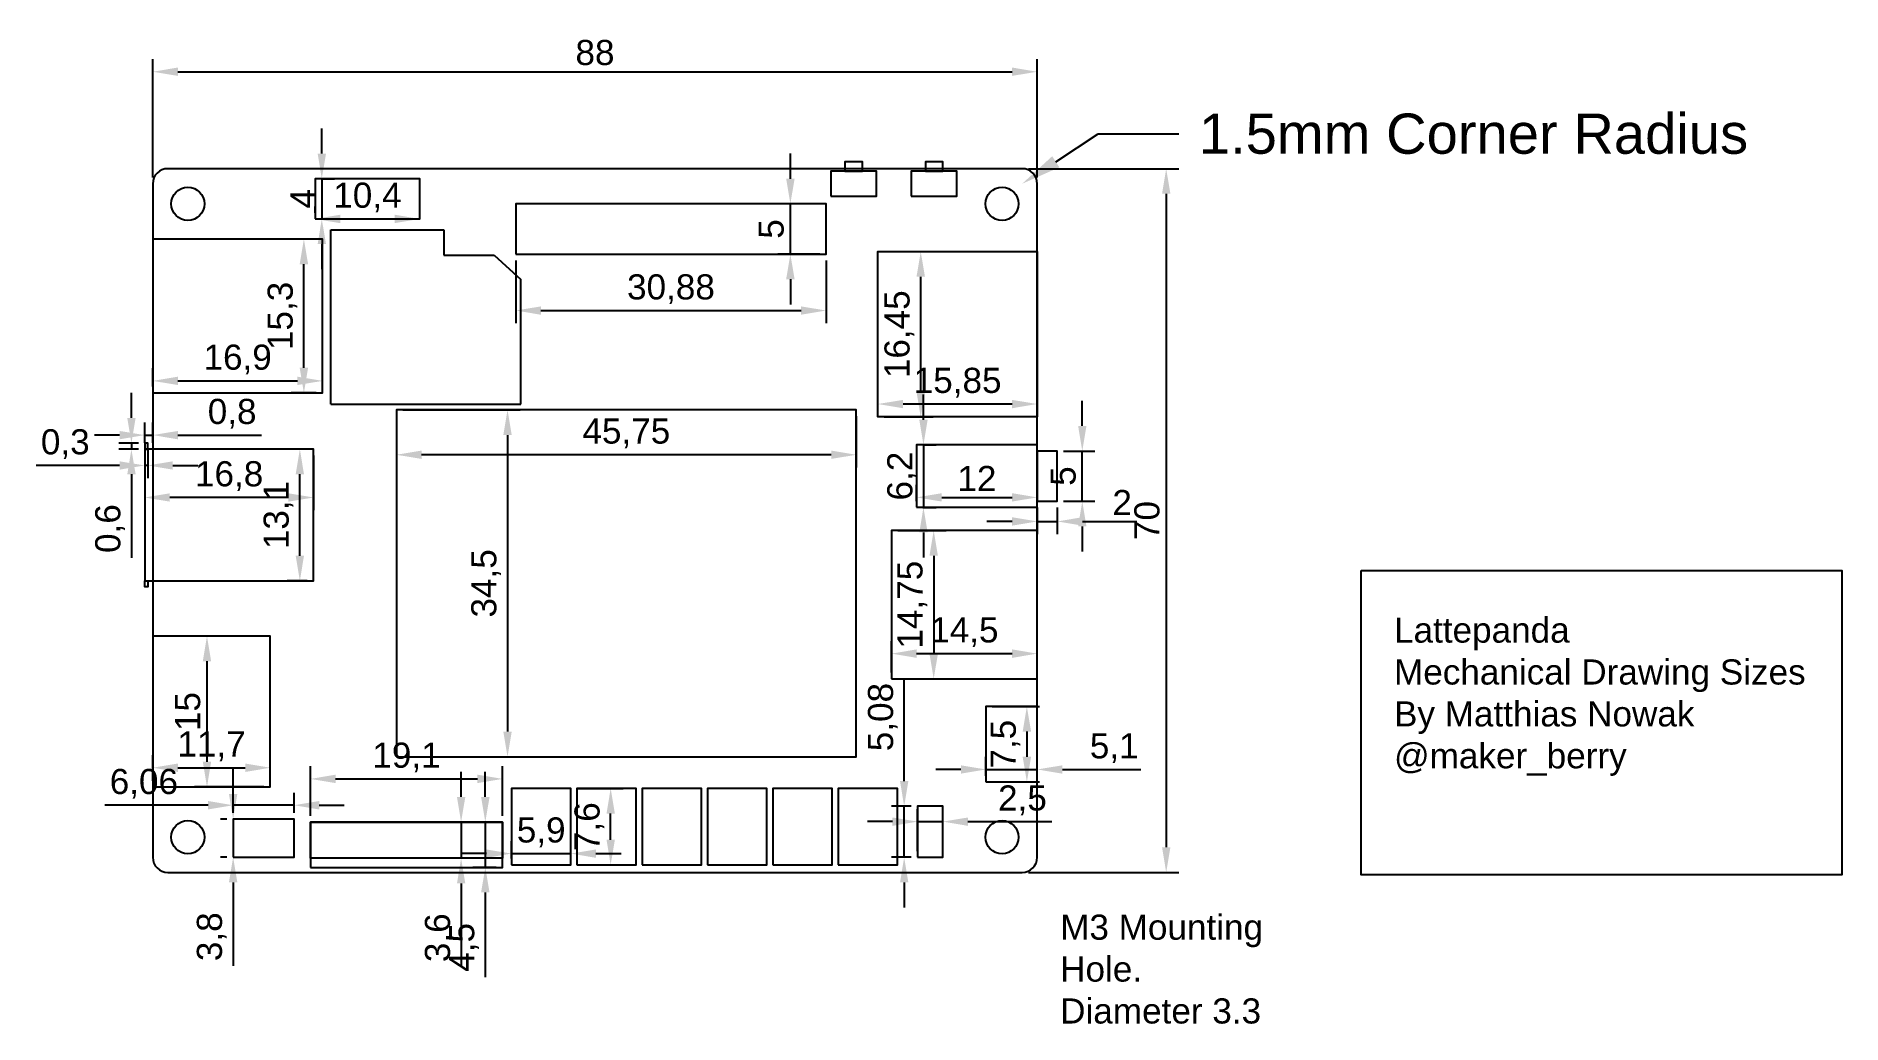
# Model space of a CAD drawing. Header units: millimetres. Extents: x -12 to 168, y -15 to 83.
import ezdxf
from ezdxf import colors
from ezdxf.entities.mleader import LeaderData, LeaderLine
from ezdxf.math import Vec2, Vec3

# ---------------------------------------------------------------- set-up
doc = ezdxf.new("R2010")
doc.units = ezdxf.units.MM
doc.styles.get("Standard").update_dxf_attribs({"font": 'arial.ttf'})
doc.dimstyles.new('ISO-25', dxfattribs={"dimtxt": 2.5, "dimasz": 2.5, "dimexe": 1.25, "dimexo": 0.625, "dimtad": 1, "dimtxsty": 'Standard', "dimcen": 2.5, "dimadec": 0, "dimazin": 0, "dimtfac": 1, "dimtmove": 0, "dimatfit": 3, "dimfxl": 1, "dimarcsym": 0})

# ---------------------------------------------------------------- blocks, each defined once
blk = doc.blocks.new('*D1')
at = {"color": 0, "lineweight": -2, "transparency": 16777216}
for p, q in [((87.12, 70), (102.08, 70)), ((100.83, 67.5), (100.83, 2.5)), ((87.12, 0), (102.08, 0))]:
    blk.add_line(p, q, dxfattribs=at)
at = {"color": 0, "transparency": 16777216}
for points in [[(100.42, 67.5), (101.25, 67.5), (100.83, 70)], [(100.42, 2.5), (101.25, 2.5), (100.83, 0)]]:
    blk.add_solid(points, dxfattribs=at)
at = {"layer": 'Defpoints', "color": 0, "transparency": 16777216}
for p in [(86.5, 70), (86.5, 0), (100.83, 0)]:
    blk.add_point(p, dxfattribs=at)
at = {"color": 0, "transparency": 16777216, "insert": (98.93, 35), "char_height": 2.5, "attachment_point": 5, "rotation": 90}
blk.add_mtext('70', dxfattribs=at)
blk = doc.blocks.new('*D2')
at = {"color": 0, "lineweight": -2, "transparency": 16777216}
for p, q in [((0, 69.12), (0, 80.89)), ((88, 69.12), (88, 80.89)), ((2.5, 79.64), (85.5, 79.64))]:
    blk.add_line(p, q, dxfattribs=at)
at = {"color": 0, "transparency": 16777216}
for points in [[(2.5, 80.06), (2.5, 79.23), (0, 79.64)], [(85.5, 80.06), (85.5, 79.23), (88, 79.64)]]:
    blk.add_solid(points, dxfattribs=at)
at = {"layer": 'Defpoints', "color": 0, "transparency": 16777216}
for p in [(88, 79.64), (0, 68.5), (88, 68.5)]:
    blk.add_point(p, dxfattribs=at)
at = {"color": 0, "transparency": 16777216, "insert": (44, 81.54), "char_height": 2.5, "attachment_point": 5}
blk.add_mtext('88', dxfattribs=at)
blk = doc.blocks.new('*D3')
at = {"color": 0, "lineweight": -2, "transparency": 16777216}
for p, q in [((15.38, 42.1), (13.39, 42.1)), ((14.64, 31.5), (14.64, 39.6)), ((15.38, 29), (13.39, 29))]:
    blk.add_line(p, q, dxfattribs=at)
at = {"color": 0, "transparency": 16777216}
for points in [[(14.22, 39.6), (15.05, 39.6), (14.64, 42.1)], [(14.22, 31.5), (15.05, 31.5), (14.64, 29)]]:
    blk.add_solid(points, dxfattribs=at)
at = {"layer": 'Defpoints', "color": 0, "transparency": 16777216}
for p in [(14.64, 42.1), (16, 42.1), (16, 29)]:
    blk.add_point(p, dxfattribs=at)
at = {"color": 0, "transparency": 16777216, "insert": (12.51, 35.55), "char_height": 2.5, "attachment_point": 5, "rotation": 90}
blk.add_mtext('13,1', dxfattribs=at)
blk = doc.blocks.new('*D4')
at = {"color": 0, "lineweight": -2, "transparency": 16777216}
for p, q in [((-0.8, 41.48), (-0.8, 36.04)), ((16, 41.48), (16, 36.04)), ((13.5, 37.29), (1.7, 37.29))]:
    blk.add_line(p, q, dxfattribs=at)
at = {"color": 0, "transparency": 16777216}
for points in [[(1.7, 37.71), (1.7, 36.88), (-0.8, 37.29)], [(13.5, 37.71), (13.5, 36.88), (16, 37.29)]]:
    blk.add_solid(points, dxfattribs=at)
at = {"layer": 'Defpoints', "color": 0, "transparency": 16777216}
for p in [(-0.8, 42.1), (16, 42.1), (-0.8, 37.29)]:
    blk.add_point(p, dxfattribs=at)
at = {"color": 0, "transparency": 16777216, "insert": (7.6, 39.42), "char_height": 2.5, "attachment_point": 5}
blk.add_mtext('16,8', dxfattribs=at)
blk = doc.blocks.new('*D5')
at = {"color": 0, "lineweight": -2, "transparency": 16777216}
for p, q in [((0, 9.12), (0, 11.66)), ((11.7, 9.12), (11.7, 11.66)), ((2.5, 10.41), (9.2, 10.41))]:
    blk.add_line(p, q, dxfattribs=at)
at = {"color": 0, "transparency": 16777216}
for points in [[(2.5, 10.83), (2.5, 9.99), (0, 10.41)], [(9.2, 10.83), (9.2, 9.99), (11.7, 10.41)]]:
    blk.add_solid(points, dxfattribs=at)
at = {"layer": 'Defpoints', "color": 0, "transparency": 16777216}
for p in [(11.7, 10.41), (0, 8.5), (11.7, 8.5)]:
    blk.add_point(p, dxfattribs=at)
at = {"color": 0, "transparency": 16777216, "insert": (5.85, 12.54), "char_height": 2.5, "attachment_point": 5}
blk.add_mtext('11,7', dxfattribs=at)
blk = doc.blocks.new('*D6')
at = {"color": 0, "lineweight": -2, "transparency": 16777216}
for p, q in [((11.07, 23.5), (4.15, 23.5)), ((5.4, 11), (5.4, 21)), ((11.07, 8.5), (4.15, 8.5))]:
    blk.add_line(p, q, dxfattribs=at)
at = {"color": 0, "transparency": 16777216}
for points in [[(4.98, 21), (5.81, 21), (5.4, 23.5)], [(4.98, 11), (5.81, 11), (5.4, 8.5)]]:
    blk.add_solid(points, dxfattribs=at)
at = {"layer": 'Defpoints', "color": 0, "transparency": 16777216}
for p in [(5.4, 23.5), (11.7, 23.5), (11.7, 8.5)]:
    blk.add_point(p, dxfattribs=at)
at = {"color": 0, "transparency": 16777216, "insert": (3.49, 16), "char_height": 2.5, "attachment_point": 5, "rotation": 90}
blk.add_mtext('15', dxfattribs=at)
blk = doc.blocks.new('*D7')
at = {"color": 0, "lineweight": -2, "transparency": 16777216}
for p, q in [((74.12, 34), (78.95, 34)), ((77.7, 31.5), (77.7, 21.75)), ((74.12, 19.25), (78.95, 19.25))]:
    blk.add_line(p, q, dxfattribs=at)
at = {"color": 0, "transparency": 16777216}
for points in [[(77.28, 31.5), (78.12, 31.5), (77.7, 34)], [(77.28, 21.75), (78.12, 21.75), (77.7, 19.25)]]:
    blk.add_solid(points, dxfattribs=at)
at = {"layer": 'Defpoints', "color": 0, "transparency": 16777216}
for p in [(73.5, 34), (73.5, 19.25), (77.7, 19.25)]:
    blk.add_point(p, dxfattribs=at)
at = {"color": 0, "transparency": 16777216, "insert": (75.57, 26.63), "char_height": 2.5, "attachment_point": 5, "rotation": 90}
blk.add_mtext('14,75', dxfattribs=at)
blk = doc.blocks.new('*D8')
at = {"color": 0, "lineweight": -2, "transparency": 16777216}
for p, q in [((73.5, 19.88), (73.5, 23.01)), ((76, 21.76), (85.5, 21.76)), ((88, 19.88), (88, 23.01))]:
    blk.add_line(p, q, dxfattribs=at)
at = {"color": 0, "transparency": 16777216}
for points in [[(76, 22.18), (76, 21.34), (73.5, 21.76)], [(85.5, 22.18), (85.5, 21.34), (88, 21.76)]]:
    blk.add_solid(points, dxfattribs=at)
at = {"layer": 'Defpoints', "color": 0, "transparency": 16777216}
for p in [(88, 21.76), (73.5, 19.25), (88, 19.25)]:
    blk.add_point(p, dxfattribs=at)
at = {"color": 0, "transparency": 16777216, "insert": (80.75, 23.89), "char_height": 2.5, "attachment_point": 5}
blk.add_mtext('14,5', dxfattribs=at)
blk = doc.blocks.new('*D9')
at = {"color": 0, "lineweight": -2, "transparency": 16777216}
for p, q in [((76, 36.94), (76, 38.55)), ((88, 36.94), (88, 38.55)), ((78.5, 37.3), (85.5, 37.3))]:
    blk.add_line(p, q, dxfattribs=at)
at = {"color": 0, "transparency": 16777216}
for points in [[(78.5, 37.72), (78.5, 36.89), (76, 37.3)], [(85.5, 37.72), (85.5, 36.89), (88, 37.3)]]:
    blk.add_solid(points, dxfattribs=at)
at = {"layer": 'Defpoints', "color": 0, "transparency": 16777216}
for p in [(76, 36.31), (88, 37.3), (88, 36.31)]:
    blk.add_point(p, dxfattribs=at)
at = {"color": 0, "transparency": 16777216, "insert": (82, 39.18), "char_height": 2.5, "attachment_point": 5}
blk.add_mtext('12', dxfattribs=at)
blk = doc.blocks.new('*D10')
at = {"color": 0, "lineweight": -2, "transparency": 16777216}
for p, q in [((76.68, 45.02), (76.68, 47.52)), ((76.62, 42.52), (77.93, 42.52)), ((76.68, 42.52), (76.68, 36.31)), ((76.62, 36.31), (77.93, 36.31)), ((76.68, 33.81), (76.68, 31.31))]:
    blk.add_line(p, q, dxfattribs=at)
at = {"color": 0, "transparency": 16777216}
for points in [[(76.27, 45.02), (77.1, 45.02), (76.68, 42.52)], [(76.27, 33.81), (77.1, 33.81), (76.68, 36.31)]]:
    blk.add_solid(points, dxfattribs=at)
at = {"layer": 'Defpoints', "color": 0, "transparency": 16777216}
for p in [(76, 42.52), (76, 36.31), (76.68, 36.31)]:
    blk.add_point(p, dxfattribs=at)
at = {"color": 0, "transparency": 16777216, "insert": (74.56, 39.42), "char_height": 2.5, "attachment_point": 5, "rotation": 90}
blk.add_mtext('6,2', dxfattribs=at)
blk = doc.blocks.new('*D11')
at = {"color": 0, "lineweight": -2, "transparency": 16777216}
for p, q in [((72.15, 45.92), (72.15, 47.84)), ((88, 45.92), (88, 47.84)), ((85.5, 46.59), (74.65, 46.59))]:
    blk.add_line(p, q, dxfattribs=at)
at = {"color": 0, "transparency": 16777216}
for points in [[(74.65, 47), (74.65, 46.17), (72.15, 46.59)], [(85.5, 47), (85.5, 46.17), (88, 46.59)]]:
    blk.add_solid(points, dxfattribs=at)
at = {"layer": 'Defpoints', "color": 0, "transparency": 16777216}
for p in [(72.15, 46.59), (72.15, 45.3), (88, 45.3)]:
    blk.add_point(p, dxfattribs=at)
at = {"color": 0, "transparency": 16777216, "insert": (80.08, 48.71), "char_height": 2.5, "attachment_point": 5}
blk.add_mtext('15,85', dxfattribs=at)
blk = doc.blocks.new('*D12')
at = {"color": 0, "lineweight": -2, "transparency": 16777216}
for p, q in [((72.78, 61.75), (77.66, 61.75)), ((76.41, 47.8), (76.41, 59.25)), ((72.78, 45.3), (77.66, 45.3))]:
    blk.add_line(p, q, dxfattribs=at)
at = {"color": 0, "transparency": 16777216}
for points in [[(75.99, 59.25), (76.83, 59.25), (76.41, 61.75)], [(75.99, 47.8), (76.83, 47.8), (76.41, 45.3)]]:
    blk.add_solid(points, dxfattribs=at)
at = {"layer": 'Defpoints', "color": 0, "transparency": 16777216}
for p in [(72.15, 61.75), (76.41, 61.75), (72.15, 45.3)]:
    blk.add_point(p, dxfattribs=at)
at = {"color": 0, "transparency": 16777216, "insert": (74.28, 53.53), "char_height": 2.5, "attachment_point": 5, "rotation": 90}
blk.add_mtext('16,45', dxfattribs=at)
blk = doc.blocks.new('*D13')
at = {"color": 0, "lineweight": -2, "transparency": 16777216}
for p, q in [((24.88, 46), (36.55, 46)), ((35.3, 43.5), (35.3, 14)), ((24.88, 11.5), (36.55, 11.5))]:
    blk.add_line(p, q, dxfattribs=at)
at = {"color": 0, "transparency": 16777216}
for points in [[(34.88, 43.5), (35.72, 43.5), (35.3, 46)], [(34.88, 14), (35.72, 14), (35.3, 11.5)]]:
    blk.add_solid(points, dxfattribs=at)
at = {"layer": 'Defpoints', "color": 0, "transparency": 16777216}
for p in [(24.25, 46), (24.25, 11.5), (35.3, 11.5)]:
    blk.add_point(p, dxfattribs=at)
at = {"color": 0, "transparency": 16777216, "insert": (33.17, 28.75), "char_height": 2.5, "attachment_point": 5, "rotation": 90}
blk.add_mtext('34,5', dxfattribs=at)
blk = doc.blocks.new('*D14')
at = {"color": 0, "lineweight": -2, "transparency": 16777216}
for p, q in [((24.25, 45.38), (24.25, 40.29)), ((70, 45.38), (70, 40.29)), ((67.5, 41.54), (26.75, 41.54))]:
    blk.add_line(p, q, dxfattribs=at)
at = {"color": 0, "transparency": 16777216}
for points in [[(26.75, 41.96), (26.75, 41.13), (24.25, 41.54)], [(67.5, 41.96), (67.5, 41.13), (70, 41.54)]]:
    blk.add_solid(points, dxfattribs=at)
at = {"layer": 'Defpoints', "color": 0, "transparency": 16777216}
for p in [(24.25, 46), (70, 46), (24.25, 41.54)]:
    blk.add_point(p, dxfattribs=at)
at = {"color": 0, "transparency": 16777216, "insert": (47.12, 43.67), "char_height": 2.5, "attachment_point": 5}
blk.add_mtext('45,75', dxfattribs=at)
blk = doc.blocks.new('*D15')
at = {"color": 0, "lineweight": -2, "transparency": 16777216}
for p, q in [((0, 48.33), (0, 50.14)), ((2.5, 48.89), (14.4, 48.89)), ((16.9, 48.33), (16.9, 50.14))]:
    blk.add_line(p, q, dxfattribs=at)
at = {"color": 0, "transparency": 16777216}
for points in [[(2.5, 49.31), (2.5, 48.48), (0, 48.89)], [(14.4, 49.31), (14.4, 48.48), (16.9, 48.89)]]:
    blk.add_solid(points, dxfattribs=at)
at = {"layer": 'Defpoints', "color": 0, "transparency": 16777216}
for p in [(16.9, 48.89), (0, 47.7), (16.9, 47.7)]:
    blk.add_point(p, dxfattribs=at)
at = {"color": 0, "transparency": 16777216, "insert": (8.45, 51.02), "char_height": 2.5, "attachment_point": 5}
blk.add_mtext('16,9', dxfattribs=at)
blk = doc.blocks.new('*D16')
at = {"color": 0, "lineweight": -2, "transparency": 16777216}
for p, q in [((16.27, 63), (13.79, 63)), ((15.04, 50.2), (15.04, 60.5)), ((16.27, 47.7), (13.79, 47.7))]:
    blk.add_line(p, q, dxfattribs=at)
at = {"color": 0, "transparency": 16777216}
for points in [[(14.62, 60.5), (15.46, 60.5), (15.04, 63)], [(14.62, 50.2), (15.46, 50.2), (15.04, 47.7)]]:
    blk.add_solid(points, dxfattribs=at)
at = {"layer": 'Defpoints', "color": 0, "transparency": 16777216}
for p in [(15.04, 63), (16.9, 63), (16.9, 47.7)]:
    blk.add_point(p, dxfattribs=at)
at = {"color": 0, "transparency": 16777216, "insert": (12.91, 55.35), "char_height": 2.5, "attachment_point": 5, "rotation": 90}
blk.add_mtext('15,3', dxfattribs=at)
blk = doc.blocks.new('*D17')
at = {"color": 0, "lineweight": -2, "transparency": 16777216}
for p, q in [((36.12, 60.88), (36.12, 54.64)), ((67, 60.88), (67, 54.64)), ((38.62, 55.89), (64.5, 55.89))]:
    blk.add_line(p, q, dxfattribs=at)
at = {"color": 0, "transparency": 16777216}
for points in [[(38.62, 56.3), (38.62, 55.47), (36.12, 55.89)], [(64.5, 56.3), (64.5, 55.47), (67, 55.89)]]:
    blk.add_solid(points, dxfattribs=at)
at = {"layer": 'Defpoints', "color": 0, "transparency": 16777216}
for p in [(36.12, 61.5), (67, 61.5), (67, 55.89)]:
    blk.add_point(p, dxfattribs=at)
at = {"color": 0, "transparency": 16777216, "insert": (51.56, 58.01), "char_height": 2.5, "attachment_point": 5}
blk.add_mtext('30,88', dxfattribs=at)
blk = doc.blocks.new('*D18')
at = {"color": 0, "lineweight": -2, "transparency": 16777216}
for p, q in [((63.44, 69), (63.44, 71.5)), ((66.38, 66.5), (62.19, 66.5)), ((63.44, 61.5), (63.44, 66.5)), ((66.38, 61.5), (62.19, 61.5)), ((63.44, 59), (63.44, 56.5))]:
    blk.add_line(p, q, dxfattribs=at)
at = {"color": 0, "transparency": 16777216}
for points in [[(63.02, 69), (63.86, 69), (63.44, 66.5)], [(63.02, 59), (63.86, 59), (63.44, 61.5)]]:
    blk.add_solid(points, dxfattribs=at)
at = {"layer": 'Defpoints', "color": 0, "transparency": 16777216}
for p in [(63.44, 66.5), (67, 66.5), (67, 61.5)]:
    blk.add_point(p, dxfattribs=at)
at = {"color": 0, "transparency": 16777216, "insert": (61.54, 64), "char_height": 2.5, "attachment_point": 5, "rotation": 90}
blk.add_mtext('5', dxfattribs=at)
blk = doc.blocks.new('*D19')
at = {"color": 0, "lineweight": -2, "transparency": 16777216}
for p, q in [((16.16, 65.62), (16.16, 66.25)), ((18.66, 65), (24.06, 65)), ((26.56, 65.62), (26.56, 66.25))]:
    blk.add_line(p, q, dxfattribs=at)
at = {"color": 0, "transparency": 16777216}
for points in [[(18.66, 65.42), (18.66, 64.58), (16.16, 65)], [(24.06, 65.42), (24.06, 64.58), (26.56, 65)]]:
    blk.add_solid(points, dxfattribs=at)
at = {"layer": 'Defpoints', "color": 0, "transparency": 16777216}
for p in [(16.16, 65), (26.56, 65), (26.56, 65)]:
    blk.add_point(p, dxfattribs=at)
at = {"color": 0, "transparency": 16777216, "insert": (21.36, 67.13), "char_height": 2.5, "attachment_point": 5}
blk.add_mtext('10,4', dxfattribs=at)
blk = doc.blocks.new('*D20')
at = {"color": 0, "lineweight": -2, "transparency": 16777216}
for p, q in [((16.82, 71.5), (16.82, 74)), ((16.79, 69), (18.07, 69)), ((16.82, 69), (16.82, 65)), ((16.79, 65), (18.07, 65)), ((16.82, 62.5), (16.82, 60))]:
    blk.add_line(p, q, dxfattribs=at)
at = {"color": 0, "transparency": 16777216}
for points in [[(16.41, 71.5), (17.24, 71.5), (16.82, 69)], [(16.41, 62.5), (17.24, 62.5), (16.82, 65)]]:
    blk.add_solid(points, dxfattribs=at)
at = {"layer": 'Defpoints', "color": 0, "transparency": 16777216}
for p in [(16.16, 69), (16.16, 65), (16.82, 65)]:
    blk.add_point(p, dxfattribs=at)
at = {"color": 0, "transparency": 16777216, "insert": (14.95, 67), "char_height": 2.5, "attachment_point": 5, "rotation": 90}
blk.add_mtext('4', dxfattribs=at)
blk = doc.blocks.new('*D21')
at = {"color": 0, "lineweight": -2, "transparency": 16777216}
for p, q in [((8, 5.92), (8, 7.93)), ((14.06, 5.92), (14.06, 7.93)), ((5.5, 6.68), (-4.76, 6.68)), ((14.06, 6.68), (8, 6.68)), ((16.56, 6.68), (19.06, 6.68))]:
    blk.add_line(p, q, dxfattribs=at)
at = {"color": 0, "transparency": 16777216}
for points in [[(5.5, 7.1), (5.5, 6.26), (8, 6.68)], [(16.56, 7.1), (16.56, 6.26), (14.06, 6.68)]]:
    blk.add_solid(points, dxfattribs=at)
at = {"layer": 'Defpoints', "color": 0, "transparency": 16777216}
for p in [(8, 6.68), (8, 5.3), (14.06, 5.3)]:
    blk.add_point(p, dxfattribs=at)
at = {"color": 0, "transparency": 16777216, "insert": (-0.88, 8.81), "char_height": 2.5, "attachment_point": 5}
blk.add_mtext('6,06', dxfattribs=at)
blk = doc.blocks.new('*D22')
at = {"color": 0, "lineweight": -2, "transparency": 16777216}
for p, q in [((8, 7.8), (8, 10.3)), ((7.38, 5.3), (6.75, 5.3)), ((8, 5.3), (8, 1.5)), ((7.38, 1.5), (6.75, 1.5)), ((8, -1), (8, -9.3))]:
    blk.add_line(p, q, dxfattribs=at)
at = {"color": 0, "transparency": 16777216}
for points in [[(7.58, 7.8), (8.42, 7.8), (8, 5.3)], [(7.58, -1), (8.42, -1), (8, 1.5)]]:
    blk.add_solid(points, dxfattribs=at)
at = {"layer": 'Defpoints', "color": 0, "transparency": 16777216}
for p in [(8, 5.3), (8, 1.5), (8, 1.5)]:
    blk.add_point(p, dxfattribs=at)
at = {"color": 0, "transparency": 16777216, "insert": (5.87, -6.4), "char_height": 2.5, "attachment_point": 5, "rotation": 90}
blk.add_mtext('3,8', dxfattribs=at)
blk = doc.blocks.new('*D23')
at = {"color": 0, "lineweight": -2, "transparency": 16777216}
for p, q in [((15.7, 5.62), (15.7, 10.55)), ((18.2, 9.3), (32.3, 9.3)), ((34.8, 5.62), (34.8, 10.55))]:
    blk.add_line(p, q, dxfattribs=at)
at = {"color": 0, "transparency": 16777216}
for points in [[(18.2, 9.72), (18.2, 8.88), (15.7, 9.3)], [(32.3, 9.72), (32.3, 8.88), (34.8, 9.3)]]:
    blk.add_solid(points, dxfattribs=at)
at = {"layer": 'Defpoints', "color": 0, "transparency": 16777216}
for p in [(34.8, 9.3), (15.7, 5), (34.8, 5)]:
    blk.add_point(p, dxfattribs=at)
at = {"color": 0, "transparency": 16777216, "insert": (25.25, 11.43), "char_height": 2.5, "attachment_point": 5}
blk.add_mtext('19,1', dxfattribs=at)
blk = doc.blocks.new('*D24')
at = {"color": 0, "lineweight": -2, "transparency": 16777216}
for p, q in [((33.09, 7.5), (33.09, 10)), ((34.17, 5), (31.84, 5)), ((33.09, 5), (33.09, 0.5)), ((34.17, 0.5), (31.84, 0.5)), ((33.09, -2), (33.09, -10.42))]:
    blk.add_line(p, q, dxfattribs=at)
at = {"color": 0, "transparency": 16777216}
for points in [[(32.67, 7.5), (33.51, 7.5), (33.09, 5)], [(32.67, -2), (33.51, -2), (33.09, 0.5)]]:
    blk.add_solid(points, dxfattribs=at)
at = {"layer": 'Defpoints', "color": 0, "transparency": 16777216}
for p in [(34.8, 5), (33.09, 0.5), (34.8, 0.5)]:
    blk.add_point(p, dxfattribs=at)
at = {"color": 0, "transparency": 16777216, "insert": (30.97, -7.46), "char_height": 2.5, "attachment_point": 5, "rotation": 90}
blk.add_mtext('4,5', dxfattribs=at)
blk = doc.blocks.new('*D25')
at = {"color": 0, "lineweight": -2, "transparency": 16777216}
for p, q in [((30.68, 7.5), (30.68, 10)), ((32.46, 5), (29.43, 5)), ((30.68, 5), (30.68, 1.4)), ((32.46, 1.4), (29.43, 1.4)), ((30.68, -1.1), (30.68, -9.4))]:
    blk.add_line(p, q, dxfattribs=at)
at = {"color": 0, "transparency": 16777216}
for points in [[(30.27, 7.5), (31.1, 7.5), (30.68, 5)], [(30.27, -1.1), (31.1, -1.1), (30.68, 1.4)]]:
    blk.add_solid(points, dxfattribs=at)
at = {"layer": 'Defpoints', "color": 0, "transparency": 16777216}
for p in [(33.09, 5), (30.68, 1.4), (33.09, 1.4)]:
    blk.add_point(p, dxfattribs=at)
at = {"color": 0, "transparency": 16777216, "insert": (28.56, -6.5), "char_height": 2.5, "attachment_point": 5, "rotation": 90}
blk.add_mtext('3,6', dxfattribs=at)
blk = doc.blocks.new('*D26')
at = {"color": 0, "lineweight": -2, "transparency": 16777216}
for p, q in [((82.9, 9.62), (82.9, 11.49)), ((88, 9.62), (88, 11.49)), ((80.4, 10.24), (77.9, 10.24)), ((82.9, 10.24), (88, 10.24)), ((90.5, 10.24), (98.32, 10.24))]:
    blk.add_line(p, q, dxfattribs=at)
at = {"color": 0, "transparency": 16777216}
for points in [[(80.4, 10.65), (80.4, 9.82), (82.9, 10.24)], [(90.5, 10.65), (90.5, 9.82), (88, 10.24)]]:
    blk.add_solid(points, dxfattribs=at)
at = {"layer": 'Defpoints', "color": 0, "transparency": 16777216}
for p in [(82.9, 9), (88, 10.24), (88, 9)]:
    blk.add_point(p, dxfattribs=at)
at = {"color": 0, "transparency": 16777216, "insert": (95.66, 12.36), "char_height": 2.5, "attachment_point": 5}
blk.add_mtext('5,1', dxfattribs=at)
blk = doc.blocks.new('*D27')
at = {"color": 0, "lineweight": -2, "transparency": 16777216}
for p, q in [((83.53, 16.5), (88.22, 16.5)), ((86.97, 14), (86.97, 11.5)), ((83.53, 9), (88.22, 9))]:
    blk.add_line(p, q, dxfattribs=at)
at = {"color": 0, "transparency": 16777216}
for points in [[(86.55, 14), (87.39, 14), (86.97, 16.5)], [(86.55, 11.5), (87.39, 11.5), (86.97, 9)]]:
    blk.add_solid(points, dxfattribs=at)
at = {"layer": 'Defpoints', "color": 0, "transparency": 16777216}
for p in [(82.9, 16.5), (82.9, 9), (86.97, 9)]:
    blk.add_point(p, dxfattribs=at)
at = {"color": 0, "transparency": 16777216, "insert": (84.85, 12.75), "char_height": 2.5, "attachment_point": 5, "rotation": 90}
blk.add_mtext('7,5', dxfattribs=at)
blk = doc.blocks.new('*D28')
at = {"color": 0, "lineweight": -2, "transparency": 16777216}
for p, q in [((33.2, 1.87), (30.7, 1.87)), ((35.7, 1.38), (35.7, 3.12)), ((35.7, 1.87), (41.6, 1.87)), ((41.6, 1.38), (41.6, 3.12)), ((44.1, 1.87), (46.6, 1.87))]:
    blk.add_line(p, q, dxfattribs=at)
at = {"color": 0, "transparency": 16777216}
for points in [[(33.2, 2.28), (33.2, 1.45), (35.7, 1.87)], [(44.1, 2.28), (44.1, 1.45), (41.6, 1.87)]]:
    blk.add_solid(points, dxfattribs=at)
at = {"layer": 'Defpoints', "color": 0, "transparency": 16777216}
for p in [(41.6, 1.87), (35.7, 0.75), (41.6, 0.75)]:
    blk.add_point(p, dxfattribs=at)
at = {"color": 0, "transparency": 16777216, "insert": (38.65, 3.99), "char_height": 2.5, "attachment_point": 5}
blk.add_mtext('5,9', dxfattribs=at)
blk = doc.blocks.new('*D29')
at = {"color": 0, "lineweight": -2, "transparency": 16777216}
for p, q in [((42.23, 8.35), (46.81, 8.35)), ((45.56, 3.25), (45.56, 5.85)), ((42.23, 0.75), (46.81, 0.75))]:
    blk.add_line(p, q, dxfattribs=at)
at = {"color": 0, "transparency": 16777216}
for points in [[(45.15, 5.85), (45.98, 5.85), (45.56, 8.35)], [(45.15, 3.25), (45.98, 3.25), (45.56, 0.75)]]:
    blk.add_solid(points, dxfattribs=at)
at = {"layer": 'Defpoints', "color": 0, "transparency": 16777216}
for p in [(41.6, 8.35), (45.56, 8.35), (41.6, 0.75)]:
    blk.add_point(p, dxfattribs=at)
at = {"color": 0, "transparency": 16777216, "insert": (43.44, 4.55), "char_height": 2.5, "attachment_point": 5, "rotation": 90}
blk.add_mtext('7,6', dxfattribs=at)
blk = doc.blocks.new('*D30')
at = {"color": 0, "lineweight": -2, "transparency": 16777216}
for p, q in [((76.1, 2.12), (76.1, 6.3)), ((78.6, 2.12), (78.6, 6.3)), ((73.6, 5.05), (71.1, 5.05)), ((76.1, 5.05), (78.6, 5.05)), ((81.1, 5.05), (89.46, 5.05))]:
    blk.add_line(p, q, dxfattribs=at)
at = {"color": 0, "transparency": 16777216}
for points in [[(73.6, 5.46), (73.6, 4.63), (76.1, 5.05)], [(81.1, 5.46), (81.1, 4.63), (78.6, 5.05)]]:
    blk.add_solid(points, dxfattribs=at)
at = {"layer": 'Defpoints', "color": 0, "transparency": 16777216}
for p in [(78.6, 5.05), (76.1, 1.5), (78.6, 1.5)]:
    blk.add_point(p, dxfattribs=at)
at = {"color": 0, "transparency": 16777216, "insert": (86.53, 7.17), "char_height": 2.5, "attachment_point": 5}
blk.add_mtext('2,5', dxfattribs=at)
blk = doc.blocks.new('*D31')
at = {"color": 0, "lineweight": -2, "transparency": 16777216}
for p, q in [((74.76, 9.08), (74.76, 19.33)), ((75.47, 6.58), (73.51, 6.58)), ((74.76, 1.5), (74.76, 6.58)), ((75.47, 1.5), (73.51, 1.5)), ((74.76, -1), (74.76, -3.5))]:
    blk.add_line(p, q, dxfattribs=at)
at = {"color": 0, "transparency": 16777216}
for points in [[(74.35, 9.08), (75.18, 9.08), (74.76, 6.58)], [(74.35, -1), (75.18, -1), (74.76, 1.5)]]:
    blk.add_solid(points, dxfattribs=at)
at = {"layer": 'Defpoints', "color": 0, "transparency": 16777216}
for p in [(74.76, 6.58), (76.1, 6.58), (76.1, 1.5)]:
    blk.add_point(p, dxfattribs=at)
at = {"color": 0, "transparency": 16777216, "insert": (72.64, 15.45), "char_height": 2.5, "attachment_point": 5, "rotation": 90}
blk.add_mtext('5,08', dxfattribs=at)
blk = doc.blocks.new('*D32')
at = {"color": 0, "lineweight": -2, "transparency": 16777216}
for p, q in [((92.48, 44.41), (92.48, 46.91)), ((90.62, 41.91), (93.73, 41.91)), ((92.48, 36.91), (92.48, 41.91)), ((90.62, 36.91), (93.73, 36.91)), ((92.48, 34.41), (92.48, 31.91))]:
    blk.add_line(p, q, dxfattribs=at)
at = {"color": 0, "transparency": 16777216}
for points in [[(92.07, 44.41), (92.9, 44.41), (92.48, 41.91)], [(92.07, 34.41), (92.9, 34.41), (92.48, 36.91)]]:
    blk.add_solid(points, dxfattribs=at)
at = {"layer": 'Defpoints', "color": 0, "transparency": 16777216}
for p in [(90, 41.91), (92.48, 41.91), (90, 36.91)]:
    blk.add_point(p, dxfattribs=at)
at = {"color": 0, "transparency": 16777216, "insert": (90.59, 39.42), "char_height": 2.5, "attachment_point": 5, "rotation": 90}
blk.add_mtext('5', dxfattribs=at)
blk = doc.blocks.new('*D33')
at = {"color": 0, "lineweight": -2, "transparency": 16777216}
for p, q in [((88, 36.29), (88, 33.66)), ((90, 36.29), (90, 33.66)), ((85.5, 34.91), (83, 34.91)), ((88, 34.91), (90, 34.91)), ((92.5, 34.91), (97.91, 34.91))]:
    blk.add_line(p, q, dxfattribs=at)
at = {"color": 0, "transparency": 16777216}
for points in [[(85.5, 35.33), (85.5, 34.49), (88, 34.91)], [(92.5, 35.33), (92.5, 34.49), (90, 34.91)]]:
    blk.add_solid(points, dxfattribs=at)
at = {"layer": 'Defpoints', "color": 0, "transparency": 16777216}
for p in [(88, 36.91), (90, 36.91), (90, 34.91)]:
    blk.add_point(p, dxfattribs=at)
at = {"color": 0, "transparency": 16777216, "insert": (96.45, 36.79), "char_height": 2.5, "attachment_point": 5}
blk.add_mtext('2', dxfattribs=at)
blk = doc.blocks.new('*D34')
at = {"color": 0, "lineweight": -2, "transparency": 16777216}
for p, q in [((-2.12, 45.2), (-2.12, 47.7)), ((-1.43, 42.7), (-3.37, 42.7)), ((-1.43, 42.1), (-3.37, 42.1)), ((-2.12, 42.7), (-2.12, 42.1)), ((-2.12, 39.6), (-2.12, 31.3))]:
    blk.add_line(p, q, dxfattribs=at)
at = {"color": 0, "transparency": 16777216}
for points in [[(-2.53, 45.2), (-1.7, 45.2), (-2.12, 42.7)], [(-2.53, 39.6), (-1.7, 39.6), (-2.12, 42.1)]]:
    blk.add_solid(points, dxfattribs=at)
at = {"layer": 'Defpoints', "color": 0, "transparency": 16777216}
for p in [(-2.12, 42.1), (-0.8, 42.7), (-0.8, 42.1)]:
    blk.add_point(p, dxfattribs=at)
at = {"color": 0, "transparency": 16777216, "insert": (-4.24, 34.2), "char_height": 2.5, "attachment_point": 5, "rotation": 90}
blk.add_mtext('0,6', dxfattribs=at)
blk = doc.blocks.new('*D35')
at = {"color": 0, "lineweight": -2, "transparency": 16777216}
for p, q in [((-0.8, 42.08), (-0.8, 39.23)), ((-0.5, 42.08), (-0.5, 39.23)), ((-3.3, 40.48), (-11.6, 40.48)), ((-0.5, 40.48), (-0.8, 40.48)), ((2, 40.48), (4.5, 40.48))]:
    blk.add_line(p, q, dxfattribs=at)
at = {"color": 0, "transparency": 16777216}
for points in [[(-3.3, 40.89), (-3.3, 40.06), (-0.8, 40.48)], [(2, 40.89), (2, 40.06), (-0.5, 40.48)]]:
    blk.add_solid(points, dxfattribs=at)
at = {"layer": 'Defpoints', "color": 0, "transparency": 16777216}
for p in [(-0.8, 42.7), (-0.5, 42.7), (-0.8, 40.48)]:
    blk.add_point(p, dxfattribs=at)
at = {"color": 0, "transparency": 16777216, "insert": (-8.7, 42.6), "char_height": 2.5, "attachment_point": 5}
blk.add_mtext('0,3', dxfattribs=at)
blk = doc.blocks.new('*D36')
at = {"color": 0, "lineweight": -2, "transparency": 16777216}
for p, q in [((-3.3, 43.5), (-5.8, 43.5)), ((-0.8, 42.73), (-0.8, 44.75)), ((-0.8, 43.5), (0, 43.5)), ((0, 42.73), (0, 44.75)), ((2.5, 43.5), (10.81, 43.5))]:
    blk.add_line(p, q, dxfattribs=at)
at = {"color": 0, "transparency": 16777216}
for points in [[(-3.3, 43.91), (-3.3, 43.08), (-0.8, 43.5)], [(2.5, 43.91), (2.5, 43.08), (0, 43.5)]]:
    blk.add_solid(points, dxfattribs=at)
at = {"layer": 'Defpoints', "color": 0, "transparency": 16777216}
for p in [(0, 43.5), (-0.8, 42.1), (0, 42.1)]:
    blk.add_point(p, dxfattribs=at)
at = {"color": 0, "transparency": 16777216, "insert": (7.9, 45.62), "char_height": 2.5, "attachment_point": 5}
blk.add_mtext('0,8', dxfattribs=at)

msp = doc.modelspace()

# ---------------------------------------------------------------- linework, layer by layer
for p, q in [((0, 68.5), (0, 1.5)), ((86.5, 70), (1.5, 70)), ((88, 1.5), (88, 68.5)), ((17.72, 46.58), (17.72, 63.93)), ((17.72, 63.93), (28.97, 63.93)), ((28.97, 63.93), (28.97, 61.39)), ((28.97, 61.39), (33.97, 61.39)), ((33.97, 61.39), (36.62, 58.98)), ((36.62, 46.58), (36.62, 58.98)), ((17.72, 46.58), (36.62, 46.58)), ((1.5, 0), (86.5, 0))]:
    msp.add_line(p, q)
for points in [[(68.87, 69.75), (70.62, 69.75), (70.62, 70.68), (68.87, 70.68)], [(76.87, 69.75), (78.62, 69.75), (78.62, 70.68), (76.87, 70.68)], [(16.16, 65), (26.56, 65), (26.56, 69), (16.16, 69)], [(67.45, 67.28), (72, 67.28), (72, 69.75), (67.45, 69.75)], [(75.45, 67.28), (80, 67.28), (80, 69.75), (75.45, 69.75)], [(36.12, 61.5), (67, 61.5), (67, 66.5), (36.12, 66.5)], [(0, 47.7), (16.9, 47.7), (16.9, 63), (0, 63)], [(88, 45.3), (72.15, 45.3), (72.15, 61.75), (88, 61.75)], [(24.25, 11.5), (70, 11.5), (70, 46), (24.25, 46)], [(-0.8, 42.1), (-0.5, 42.1), (-0.5, 42.7), (-0.8, 42.7)], [(-0.8, 29), (16, 29), (16, 42.1), (-0.8, 42.1)], [(76, 36.315), (88, 36.315), (88, 42.515), (76, 42.515)], [(88, 36.915), (90, 36.915), (90, 41.915), (88, 41.915)], [(73.5, 19.25), (88, 19.25), (88, 34), (73.5, 34)], [(-0.8, 29), (-0.5, 29), (-0.5, 28.4), (-0.8, 28.4)], [(120.224, 30.029), (168.056, 30.029), (168.056, -0.242), (120.224, -0.242)], [(0, 8.5), (11.7, 8.5), (11.7, 23.5), (0, 23.5)], [(82.9, 9), (88, 9), (88, 16.5), (82.9, 16.5)], [(35.7, 0.75), (41.6, 0.75), (41.6, 8.35), (35.7, 8.35)], [(42.2, 0.75), (48.1, 0.75), (48.1, 8.35), (42.2, 8.35)], [(48.7, 0.75), (54.6, 0.75), (54.6, 8.35), (48.7, 8.35)], [(55.2, 0.75), (61.1, 0.75), (61.1, 8.35), (55.2, 8.35)], [(61.7, 0.75), (67.6, 0.75), (67.6, 8.35), (61.7, 8.35)], [(68.2, 0.75), (74.1, 0.75), (74.1, 8.35), (68.2, 8.35)], [(76.1, 1.5), (78.6, 1.5), (78.6, 6.58), (76.1, 6.58)], [(8, 1.5), (14.06, 1.5), (14.06, 5.3), (8, 5.3)], [(15.7, 0.5), (34.8, 0.5), (34.8, 5), (15.7, 5)], [(15.7, 5), (34.8, 5), (34.8, 1.4), (15.7, 1.4)]]:
    msp.add_lwpolyline(points, close=True)
for centre in [(3.5, 66.5), (84.5, 66.5), (3.5, 3.5), (84.5, 3.5)]:
    msp.add_circle(centre, 1.65)
for centre, start, end in [((1.5, 68.5), 90, 180), ((86.5, 68.5), 0, 90), ((1.5, 1.5), 180, 270), ((86.5, 1.5), 270, 0)]:
    msp.add_arc(centre, 1.5, start, end)

# ---------------------------------------------------------------- texts
at = {"char_height": 2.5, "attachment_point": 1}
for s, width, heights, insert in [('Lattepanda\\PMechanical Drawing Sizes\\PBy Matthias Nowak\\P@maker_berry', 44.44092, [20.926], (123.498, 25.354)), ('M3 Mounting Hole.^JDiameter 3.3', 24.61662, [0], (90.282, -4.198))]:
    msp.add_mtext_dynamic_manual_height_columns(s, width=width, gutter_width=12.5, heights=heights, dxfattribs=dict(at, insert=insert))

# ---------------------------------------------------------------- dimensions: what is measured, and where the dimension line sits
for base, p1, p2, picture, middle in [((88, 79.643), (0, 68.5), (88, 68.5), '*D2', (44, 81.544)), ((26.56, 65), (16.16, 65), (26.56, 65), '*D19', (21.36, 67.127)), ((67, 55.885), (36.12, 61.5), (67, 61.5), '*D17', (51.56, 58.013)), ((16.9, 48.893), (0, 47.7), (16.9, 47.7), '*D15', (8.45, 51.021)), ((72.15, 46.586), (88, 45.3), (72.15, 45.3), '*D11', (80.075, 48.713)), ((0, 43.497), (-0.8, 42.1), (0, 42.1), '*D36', (7.903, 45.624)), ((24.25, 41.545), (70, 46), (24.25, 46), '*D14', (47.125, 43.667)), ((-0.8, 40.476), (-0.5, 42.7), (-0.8, 42.7), '*D35', (-8.701, 42.603)), ((-0.8, 37.293), (16, 42.1), (-0.8, 42.1), '*D4', (7.6, 39.421)), ((88, 37.305), (76, 36.315), (88, 36.315), '*D9', (82, 39.185)), ((90, 34.911), (88, 36.915), (90, 36.915), '*D33', (96.453, 36.791)), ((88, 21.761), (73.5, 19.25), (88, 19.25), '*D8', (80.75, 23.888)), ((11.7, 10.409), (0, 8.5), (11.7, 8.5), '*D5', (5.85, 12.536)), ((34.8, 9.299), (15.7, 5), (34.8, 5), '*D23', (25.25, 11.427)), ((88, 10.237), (82.9, 9), (88, 9), '*D26', (95.659, 12.364)), ((8, 6.68), (14.06, 5.3), (8, 5.3), '*D21', (-0.878, 8.808)), ((78.6, 5.047), (76.1, 1.5), (78.6, 1.5), '*D30', (86.531, 7.174)), ((41.6, 1.867), (35.7, 0.75), (41.6, 0.75), '*D28', (38.65, 3.995))]:
    dim = msp.add_linear_dim(base=base, p1=p1, p2=p2, dimstyle='ISO-25')
    dim.commit()
    dim.dimension.update_dxf_attribs({"geometry": picture, "text_midpoint": middle})
for base, p1, p2, picture, middle in [((16.825, 65), (16.16, 69), (16.16, 65), '*D20', (14.95, 67)), ((63.441, 66.5), (67, 61.5), (67, 66.5), '*D18', (61.545, 64)), ((100.834, 0), (86.5, 70), (86.5, 0), '*D1', (98.933, 35)), ((15.042, 63), (16.9, 47.7), (16.9, 63), '*D16', (12.914, 55.35)), ((76.409, 61.75), (72.15, 45.3), (72.15, 61.75), '*D12', (74.282, 53.525)), ((-2.117, 42.1), (-0.8, 42.7), (-0.8, 42.1), '*D34', (-4.244, 34.2)), ((76.684, 36.315), (76, 42.515), (76, 36.315), '*D10', (74.557, 39.415)), ((92.485, 41.915), (90, 36.915), (90, 41.915), '*D32', (90.589, 39.415)), ((35.301, 11.5), (24.25, 46), (24.25, 11.5), '*D13', (33.173, 28.75)), ((14.637, 42.1), (16, 29), (16, 42.1), '*D3', (12.51, 35.55)), ((77.701, 19.25), (73.5, 34), (73.5, 19.25), '*D7', (75.574, 26.625)), ((5.396, 23.5), (11.7, 8.5), (11.7, 23.5), '*D6', (3.495, 16)), ((74.765, 6.58), (76.1, 1.5), (76.1, 6.58), '*D31', (72.637, 15.454)), ((86.971, 9), (82.9, 16.5), (82.9, 9), '*D27', (84.849, 12.75)), ((8, 1.5), (8, 5.3), (8, 1.5), '*D22', (5.873, -6.402)), ((30.683, 1.4), (33.09, 5), (33.09, 1.4), '*D25', (28.555, -6.499)), ((33.09, 0.5), (34.8, 5), (34.8, 0.5), '*D24', (30.968, -7.46))]:
    dim = msp.add_linear_dim(base=base, p1=p1, p2=p2, angle=90, dimstyle='ISO-25')
    dim.commit()
    dim.dimension.update_dxf_attribs({"geometry": picture, "text_midpoint": middle})
dim = msp.add_aligned_dim(p1=(41.6, 0.75), p2=(41.6, 8.35), distance=-3.964, dimstyle='ISO-25')
dim.commit()
dim.dimension.update_dxf_attribs({"geometry": '*D29', "text_midpoint": (43.437, 4.55)})

# ---------------------------------------------------------------- leaders
ml = msp.add_multileader_mtext('Standard')
ml.set_content('1.5mm Corner Radius', color=256)
ml.set_leader_properties()
ml.build(insert=Vec2(0, 0))
ctx = ml.context
ctx.base_point, ctx.plane_origin = Vec3(102.078, 73.449), Vec3(86.5, 68.5)
notes = []
notes.append((ctx, [(0, (1, 1, 0), (94.078, 73.449), (1, 0), 8, [(0, [(86.5, 68.5)], 0, [])])]))
ctx.mtext.insert, ctx.mtext.flow_direction = Vec3(104.078, 75.483), 5
for ctx, leaders in notes:
    for number, flags, end, landing, length, lines in leaders:
        leader = LeaderData()
        leader.index, (leader.has_last_leader_line, leader.has_dogleg_vector, leader.attachment_direction) = number, flags
        leader.last_leader_point, leader.dogleg_vector, leader.dogleg_length = Vec3(end), Vec3(landing), length
        for number, points, colour, breaks in lines:
            line = LeaderLine()
            line.index, line.vertices, line.color, line.breaks = number, Vec3.list(points), colors.encode_raw_color(colour), breaks
            leader.lines.append(line)
        ctx.leaders.append(leader)

doc.saveas('drawing.dxf')
